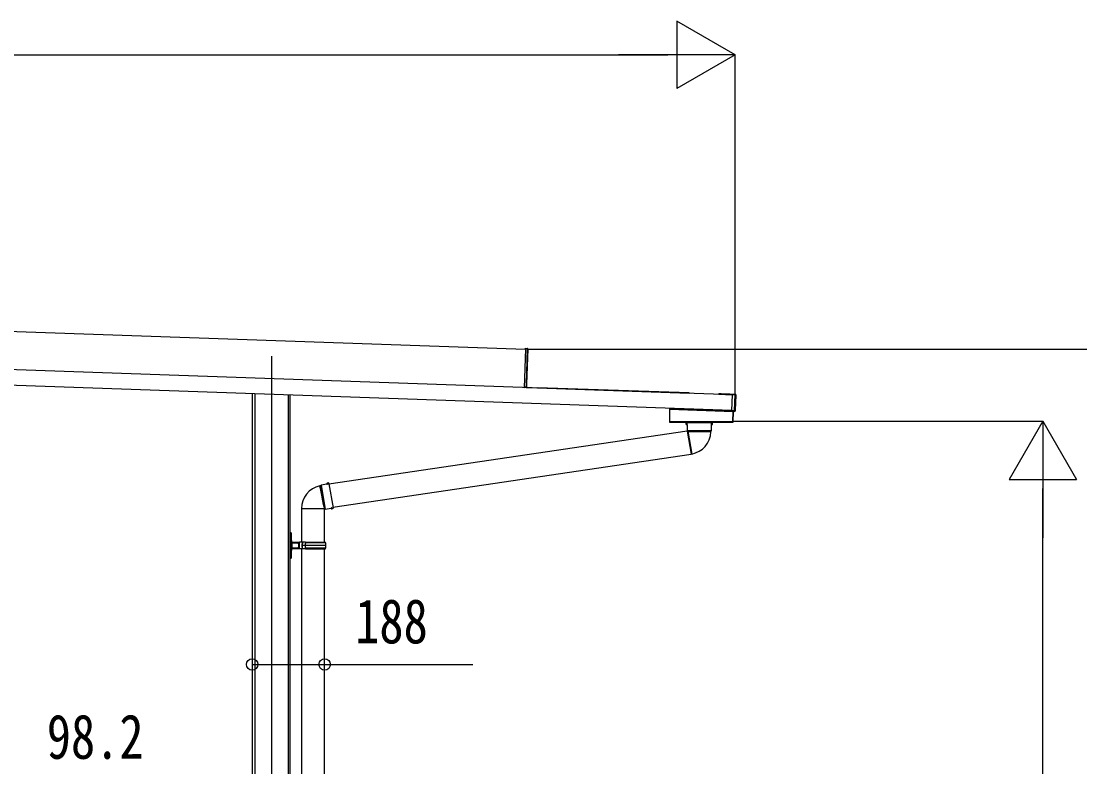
# Model space of a CAD drawing. Units: millimetres, scale not verified. Extents: x -14718 to 14718, y -10396 to 10396.
# Drawn here: x 6517 to 9269, y -6045 to -4107 of the extents above; entities that cross this region are included whole.
import ezdxf
from ezdxf.enums import TextEntityAlignment as Align

# ---------------------------------------------------------------- set-up
doc = ezdxf.new("R2010")
doc.units = ezdxf.units.MM
doc.header["$LTSCALE"] = 50
for name, color, linetype in [('0-3_YKK_12', 2, 'Continuous'), ('0-4_YKK_A1', 4, 'Continuous'), ('0-5_YKK_D', 6, 'Continuous')]:
    doc.layers.add(name, color=color, linetype=linetype)
doc.styles.add('ＭＳ ゴシック', font='')
doc.styles.get('ＭＳ ゴシック').set_extended_font_data('MS Gothic')

msp = doc.modelspace()

# ---------------------------------------------------------------- linework, layer by layer
at = {"layer": '0-3_YKK_12'}
msp.add_line((7167.54, -4977.67), (7167.54, -7898.97), dxfattribs=at)
at = {"layer": '0-4_YKK_A1'}
for p, q in [((3114.81, -4794.83), (7827.94, -4959.41)), ((8365.62, -5078.25), (2570.97, -4875.9)), ((8364.22, -5118.23), (2569.57, -4915.87)), ((7827.99, -4957.91), (7824.45, -5059.32)), ((7833.5, -4958.44), (7827.99, -4957.91)), ((7828.01, -4957.41), (7828.02, -4956.91)), ((7828.01, -4957.41), (7828.01, -4957.41)), ((7833.52, -4957.94), (7828.01, -4957.41)), ((7828.02, -4956.91), (7833.54, -4957.45)), ((7830.29, -5050.54), (7833.5, -4958.44)), ((7833.97, -4958.46), (7830.76, -5050.55)), ((7833.5, -4958.44), (7833.97, -4958.46)), ((7833.52, -4957.94), (7833.52, -4957.94)), ((7833.52, -4957.94), (7833.99, -4957.96)), ((7833.99, -4957.96), (7833.97, -4958.46)), ((7824.45, -5059.32), (7824.45, -5059.35)), ((7830.01, -5058.55), (7830.29, -5050.54)), ((7830.01, -5058.55), (7830.48, -5058.56)), ((7830.29, -5050.54), (7830.76, -5050.55)), ((7830.76, -5050.55), (7830.48, -5058.56)), ((7859.44, -5060.27), (7859.43, -5060.57)), ((7859.46, -5059.67), (7859.44, -5060.27)), ((8253, -5074.02), (7859.44, -5060.27)), ((7859.47, -5059.37), (7859.46, -5059.67)), ((8253.02, -5073.42), (7859.46, -5059.67)), ((8253.03, -5073.12), (7859.47, -5059.37)), ((7117.54, -5074.69), (7117.54, -7346.47)), ((7124.41, -5074.93), (7124.41, -7846.47)), ((7210.68, -5077.94), (7210.68, -7846.47)), ((7215.74, -5078.12), (7215.74, -7346.47)), ((8253, -5074.02), (8252.99, -5074.32)), ((8253.02, -5073.42), (8253, -5074.02)), ((8253.03, -5073.12), (8253.02, -5073.42)), ((8336.65, -5076.75), (8336.72, -5074.76)), ((8342.65, -5076.96), (8342.72, -5074.97)), ((8342.72, -5074.97), (8352.71, -5075.31)), ((8352.64, -5077.31), (8352.71, -5075.31)), ((8352.71, -5075.31), (8358.71, -5075.52)), ((8358.64, -5077.52), (8358.71, -5075.52)), ((8358.71, -5075.52), (8372.2, -5075.99)), ((8372.67, -5077.96), (8365.64, -5077.71)), ((8365.65, -5077.21), (8365.67, -5076.86)), ((8366.87, -5076.9), (8365.67, -5076.86)), ((8365.67, -5076.86), (8365.67, -5076.86)), ((8366.87, -5076.9), (8365.67, -5076.86)), ((8366.87, -5076.9), (8366.87, -5076.9)), ((8367.2, -5075.82), (8367.17, -5076.92)), ((8367.47, -5076.81), (8373.17, -5077.01)), ((8367.47, -5076.81), (8367.47, -5076.89)), ((8371.24, -5119.01), (8372.67, -5077.96)), ((8373.17, -5077.97), (8371.74, -5119.03)), ((8373.65, -5077.53), (8372.18, -5119.51)), ((8373.17, -5077.97), (8372.67, -5077.96)), ((8372.69, -5077.46), (8373.17, -5077.01)), ((8373.65, -5077.53), (8373.17, -5077.97)), ((8373.73, -5118.07), (8375.1, -5079.1)), ((8202.24, -5115.07), (8202.24, -5148.56)), ((8202.24, -5115.08), (8202.62, -5115.09)), ((8202.92, -5114.79), (8202.54, -5114.78)), ((8202.62, -5115.08), (8202.62, -5148.18)), ((8202.62, -5115.09), (8202.92, -5115.09)), ((8202.74, -5114.58), (8202.74, -5112.59)), ((8202.92, -5115.09), (8202.93, -5114.79)), ((8202.92, -5148.18), (8202.92, -5115.09)), ((8202.92, -5115.09), (8367.74, -5120.85)), ((8202.93, -5114.79), (8365.73, -5120.48)), ((8203.09, -5114.59), (8203.39, -5114.59)), ((8203.09, -5114.6), (8203.39, -5114.61)), ((8203.39, -5114.59), (8203.39, -5112.61)), ((8365.24, -5120.26), (8203.39, -5114.61)), ((8364.19, -5119.26), (8364.17, -5119.61)), ((8364.17, -5119.61), (8365.37, -5119.66)), ((8364.17, -5119.61), (8364.17, -5119.61)), ((8364.17, -5119.61), (8365.37, -5119.66)), ((8365.26, -5119.65), (8365.24, -5120.26)), ((8365.54, -5120.27), (8365.24, -5120.26)), ((8365.37, -5119.66), (8365.37, -5119.66)), ((8365.54, -5120.27), (8365.56, -5119.66)), ((8365.64, -5120.46), (8365.67, -5119.67)), ((8365.65, -5120.47), (8365.67, -5119.68)), ((8367.75, -5120.55), (8365.73, -5120.48)), ((8365.97, -5119.71), (8365.97, -5119.79)), ((8371.67, -5119.99), (8365.97, -5119.79)), ((8367.74, -5120.85), (8366.79, -5148.18)), ((8367.45, -5148.57), (8368.42, -5120.87)), ((8367.75, -5120.55), (8367.74, -5120.85)), ((8368.04, -5120.86), (8367.74, -5120.85)), ((8368.13, -5120.56), (8367.75, -5120.55)), ((8368.04, -5120.86), (8368.42, -5120.87)), ((8370.63, -5120.97), (8368.42, -5120.89)), ((8371.67, -5119.99), (8371.22, -5119.51)), ((8371.74, -5119.03), (8371.24, -5119.01)), ((8371.74, -5119.03), (8372.18, -5119.51)), ((8247.77, -5172.66), (7317.08, -5310.36)), ((8202.62, -5148.18), (8202.24, -5148.56)), ((8202.54, -5148.86), (8202.92, -5148.48)), ((8202.54, -5148.86), (8367.15, -5148.86)), ((8202.92, -5148.18), (8202.62, -5148.18)), ((8366.79, -5148.18), (8202.87, -5148.18)), ((8202.92, -5148.18), (8202.92, -5148.48)), ((8202.92, -5148.48), (8366.79, -5148.48)), ((8204.19, -5149.3), (8204.59, -5149.3)), ((8204.59, -5149.3), (8204.89, -5149.3)), ((8204.89, -5149.3), (8240.29, -5149.3)), ((8211.69, -5149.3), (8211.69, -5149.1)), ((8214.69, -5149.1), (8211.69, -5149.1)), ((8214.69, -5148.86), (8214.69, -5149.1)), ((8214.69, -5149.1), (8214.69, -5149.3)), ((8238.19, -5149.1), (8235.19, -5149.1)), ((8235.19, -5149.3), (8235.19, -5149.1)), ((8238.19, -5149.1), (8238.19, -5149.3)), ((8240.29, -5149.3), (8240.79, -5149.3)), ((8247.84, -5150.3), (8245.69, -5151.08)), ((8245.69, -5151.08), (8245.69, -5154.73)), ((8245.69, -5151.08), (8245.75, -5151.08)), ((8245.69, -5154.73), (8247.93, -5155.55)), ((8245.69, -5154.73), (8245.75, -5154.73)), ((8245.82, -5153.82), (8245.82, -5152)), ((8247.19, -5149.3), (8247.19, -5148.86)), ((8247.19, -5149.3), (8247.19, -5149.8)), ((8247.19, -5149.3), (8312.19, -5149.3)), ((8247.19, -5149.8), (8247.32, -5149.8)), ((8247.77, -5172.66), (8258.23, -5231.95)), ((8247.84, -5150.3), (8247.97, -5150.3)), ((8247.93, -5155.55), (8248.2, -5170.83)), ((8248.06, -5155.55), (8247.93, -5155.55)), ((8247.97, -5150.3), (8248.19, -5150.3)), ((8248.15, -5154.64), (8248.08, -5151.2)), ((8311.19, -5150.3), (8248.19, -5150.3)), ((8248.2, -5170.83), (8249.25, -5172.39)), ((8248.2, -5170.83), (8311.18, -5170.83)), ((8249.58, -5172.53), (8260.01, -5231.68)), ((8254.55, -5172.79), (8309.86, -5172.79)), ((8309.8, -5174.4), (8309.86, -5172.79)), ((8309.86, -5172.79), (8311.18, -5170.83)), ((8311.18, -5170.83), (8311.45, -5155.55)), ((8311.19, -5150.3), (8311.41, -5150.3)), ((8311.23, -5154.64), (8311.29, -5151.2)), ((8311.45, -5155.55), (8311.31, -5155.55)), ((8311.41, -5150.3), (8311.54, -5150.3)), ((8311.45, -5155.55), (8313.69, -5154.73)), ((8313.69, -5151.08), (8311.54, -5150.3)), ((8312.05, -5149.8), (8312.19, -5149.8)), ((8312.19, -5149.3), (8312.19, -5148.86)), ((8312.19, -5149.3), (8312.19, -5149.8)), ((8313.56, -5153.82), (8313.56, -5152)), ((8313.63, -5151.08), (8313.69, -5151.08)), ((8313.63, -5154.73), (8313.69, -5154.73)), ((8313.69, -5154.73), (8313.69, -5151.08)), ((8366.79, -5148.18), (8366.79, -5148.48)), ((8366.79, -5148.48), (8367.15, -5148.86)), ((8367.45, -5148.57), (8367.09, -5148.19)), ((8249.79, -5173.73), (8248.02, -5174.04)), ((7327.54, -5369.65), (8258.23, -5231.95)), ((8257.98, -5230.57), (8259.76, -5230.26)), ((7311.64, -5309.71), (7296.64, -5312.63)), ((7312.05, -5307.36), (7311.64, -5309.71)), ((7311.66, -5309.84), (7311.64, -5309.71)), ((7315.65, -5306.73), (7312.05, -5307.36)), ((7312.05, -5307.36), (7312.06, -5307.42)), ((7312.57, -5309.77), (7315.95, -5309.11)), ((7312.98, -5307.33), (7314.77, -5307.02)), ((7316.79, -5308.71), (7315.65, -5306.73)), ((7315.65, -5306.73), (7315.66, -5306.79)), ((7316.79, -5308.71), (7316.81, -5308.84)), ((7316.81, -5308.84), (7327.83, -5371.31)), ((7294.94, -5314.27), (7293.36, -5314.61)), ((7296.64, -5312.63), (7294.94, -5314.27)), ((7294.94, -5314.27), (7304.54, -5368.74)), ((7296.64, -5312.63), (7302.1, -5343.64)), ((7302.1, -5343.64), (7307.57, -5374.65)), ((7245.59, -5373.59), (7305.66, -5373.59)), ((7245.64, -5371.07), (7245.64, -5460.47)), ((7305.84, -5460.46), (7305.84, -5371.36)), ((7305.85, -5373.89), (7307.57, -5374.65)), ((7307.57, -5374.65), (7322.67, -5372.26)), ((7322.67, -5372.26), (7322.65, -5372.13)), ((7322.67, -5372.26), (7323.86, -5374.33)), ((7323.85, -5374.27), (7323.86, -5374.33)), ((7323.86, -5374.33), (7327.46, -5373.69)), ((7324.74, -5374.04), (7326.53, -5373.72)), ((7327.45, -5373.63), (7327.46, -5373.69)), ((7327.46, -5373.69), (7327.85, -5371.44)), ((7327.83, -5371.31), (7327.85, -5371.44)), ((7216.74, -5442.26), (7215.74, -5442.26)), ((7216.74, -5442.26), (7216.74, -5435.97)), ((7216.74, -5469.47), (7216.74, -5442.26)), ((7218.74, -5436.87), (7218.92, -5442.6)), ((7216.74, -5469.47), (7215.74, -5469.47)), ((7216.74, -5469.47), (7219.74, -5469.47)), ((7216.74, -5496.67), (7216.74, -5469.47)), ((7219.74, -5469.47), (7218.92, -5496.34)), ((7219.74, -5469.47), (7220.74, -5469.47)), ((7220.45, -5460.23), (7220.55, -5463.47)), ((7220.55, -5475.47), (7220.45, -5478.71)), ((7237.74, -5463.47), (7220.56, -5463.47)), ((7220.56, -5463.47), (7220.74, -5469.47)), ((7220.74, -5469.47), (7220.56, -5475.47)), ((7220.56, -5475.47), (7237.74, -5475.47)), ((7221.4, -5460.47), (7237.74, -5460.47)), ((7237.74, -5460.47), (7240.74, -5460.47)), ((7237.74, -5463.47), (7237.74, -5460.47)), ((7237.74, -5464.97), (7237.74, -5463.47)), ((7237.74, -5464.97), (7237.74, -5473.96)), ((7238.72, -5464.97), (7237.74, -5464.97)), ((7240.74, -5464.97), (7237.74, -5464.97)), ((7238.72, -5473.96), (7237.74, -5473.96)), ((7237.74, -5473.97), (7240.74, -5473.97)), ((7237.74, -5475.47), (7237.74, -5473.97)), ((7237.74, -5478.47), (7237.74, -5475.47)), ((7240.74, -5464.97), (7238.72, -5464.97)), ((7238.72, -5473.96), (7238.72, -5464.97)), ((7240.74, -5473.96), (7238.72, -5473.96)), ((7248.74, -5460.47), (7240.74, -5460.47)), ((7248.75, -5464.97), (7246.74, -5464.97)), ((7248.75, -5473.96), (7246.74, -5473.96)), ((7248.74, -5473.97), (7246.74, -5473.97)), ((7248.74, -5464.97), (7248.74, -5460.47)), ((7248.74, -5478.47), (7248.74, -5473.97)), ((7248.75, -5460.46), (7248.75, -5464.97)), ((7255.77, -5460.46), (7248.75, -5460.46)), ((7248.75, -5469.46), (7248.75, -5464.97)), ((7248.75, -5473.96), (7248.75, -5469.47)), ((7255.25, -5469.47), (7248.75, -5469.47)), ((7248.75, -5478.46), (7248.75, -5473.96)), ((7255.25, -5469.47), (7255.25, -5469.46)), ((7255.25, -5469.47), (7255.25, -5469.47)), ((7255.33, -5469.47), (7255.33, -5469.46)), ((7309.24, -5469.46), (7255.51, -5469.46)), ((7256.01, -5460.46), (7255.77, -5460.46)), ((7256.01, -5460.46), (7256.41, -5460.46)), ((7256.41, -5460.46), (7307.74, -5460.46)), ((7308.74, -5462.46), (7257.44, -5462.46)), ((7307.74, -5462.46), (7307.74, -5460.46)), ((7216.74, -5496.67), (7215.74, -5496.67)), ((7215.74, -5502.97), (7216.74, -5502.97)), ((7216.74, -5496.67), (7218.92, -5496.34)), ((7216.74, -5502.97), (7216.74, -5496.67)), ((7216.74, -5502.97), (7218.74, -5502.06)), ((7218.92, -5496.34), (7218.74, -5502.06)), ((7237.74, -5478.47), (7221.4, -5478.47)), ((7240.74, -5478.47), (7237.74, -5478.47)), ((7245.64, -5478.47), (7245.64, -6288.97)), ((7255.77, -5478.46), (7248.75, -5478.46)), ((7256.01, -5478.46), (7255.77, -5478.46)), ((7256.01, -5478.46), (7256.41, -5478.46)), ((7256.41, -5478.46), (7307.74, -5478.46)), ((7308.74, -5476.46), (7257.44, -5476.46)), ((7305.84, -6288.96), (7305.84, -5478.46)), ((7307.74, -5478.46), (7307.74, -5476.46))]:
    msp.add_line(p, q, dxfattribs=at)
for points in [[(7827.99, -4957.91), (7828.01, -4957.41), (7833.52, -4957.94)], [(7830.48, -5058.41), (7830.54, -5058.42), (7830.58, -5058.44)], [(7830.78, -5058.57), (7830.58, -5058.59), (7830.48, -5058.6)], [(7830.76, -5059.07), (7855.45, -5059.93), (7855.43, -5060.43)], [(7830.78, -5058.57), (7855.46, -5059.43), (7855.45, -5059.93)], [(8330.23, -5074.53), (8330.16, -5076.53), (8365.4, -5077.76)], [(8330.23, -5074.53), (8336.72, -5074.76), (8342.72, -5074.97)], [(8364.19, -5119.26), (8364.2, -5118.77), (8365.64, -5077.71), (8365.65, -5077.21)], [(8365.65, -5077.21), (8372.69, -5077.46), (8372.67, -5077.96)], [(8367.47, -5076.89), (8367.41, -5076.89), (8367.36, -5076.9)], [(8203.09, -5112.6), (8203.09, -5114.59), (8202.74, -5114.58)], [(8364.2, -5118.77), (8371.24, -5119.01), (8371.22, -5119.51), (8364.19, -5119.26)], [(8365.88, -5119.7), (8365.91, -5119.71), (8365.97, -5119.71)], [(8366.79, -5148.18), (8367.09, -5148.19), (8368.04, -5120.86)], [(8235.19, -5148.86), (8235.19, -5149.1), (8214.69, -5149.1)], [(8245.75, -5151.08), (8247.2, -5150.57), (8247.97, -5150.3)], [(8248.06, -5155.55), (8247.25, -5155.26), (8245.75, -5154.73)], [(8248.08, -5151.2), (8247.2, -5151.51), (8245.82, -5152)], [(8245.82, -5153.82), (8247.24, -5154.32), (8248.15, -5154.64)], [(8249.58, -5172.53), (8249.24, -5172.36), (8249.27, -5172.38)], [(8309.8, -5174.4), (8309.77, -5174.36), (8309.13, -5174.2), (8307.62, -5174.06), (8305.37, -5173.94), (8302.32, -5173.83), (8298.72, -5173.73), (8294.47, -5173.63), (8289.92, -5173.54), (8284.95, -5173.45), (8279.96, -5173.36), (8274.82, -5173.27), (8269.97, -5173.18), (8265.25, -5173.08), (8261.06, -5172.99), (8257.29, -5172.89), (8254.55, -5172.79)], [(8311.23, -5154.64), (8312.13, -5154.32), (8313.56, -5153.82)], [(8313.56, -5152), (8312.18, -5151.51), (8311.29, -5151.2)], [(8313.63, -5154.73), (8312.13, -5155.26), (8311.31, -5155.55)], [(8311.41, -5150.3), (8312.18, -5150.57), (8313.63, -5151.08)], [(7311.66, -5309.84), (7311.8, -5308.99), (7312.06, -5307.42)], [(7312.98, -5307.33), (7312.73, -5308.82), (7312.57, -5309.77)], [(7315.95, -5309.11), (7315.49, -5308.29), (7314.77, -5307.02)], [(7315.66, -5306.79), (7316.41, -5308.13), (7316.81, -5308.84)], [(7305.86, -5373.86), (7305.8, -5373.78), (7305.66, -5373.59), (7305.64, -5373.56), (7305.51, -5373.3), (7305.09, -5371.61), (7304.54, -5368.74), (7303.97, -5366.05), (7303.24, -5362.47), (7302.39, -5358.25), (7301.51, -5353.76), (7300.55, -5348.85), (7299.6, -5343.95), (7298.62, -5338.92), (7297.69, -5334.17), (7296.78, -5329.57), (7295.97, -5325.51), (7295.22, -5321.87), (7294.6, -5318.96), (7294.07, -5316.69), (7293.68, -5315.26), (7293.41, -5314.63), (7293.36, -5314.61)], [(7323.85, -5374.27), (7323.07, -5372.89), (7322.65, -5372.13)], [(7323.53, -5371.89), (7325.24, -5371.62), (7326.93, -5371.35)], [(7323.53, -5371.89), (7324, -5372.72), (7324.74, -5374.04)], [(7326.53, -5373.72), (7326.77, -5372.28), (7326.93, -5371.35)], [(7327.83, -5371.31), (7327.7, -5372.12), (7327.45, -5373.63)], [(7218.74, -5436.87), (7216.74, -5435.97), (7215.74, -5435.97)], [(7216.74, -5442.26), (7218.92, -5442.6), (7219.74, -5469.47)], [(7248.74, -5478.47), (7240.74, -5478.47), (7240.74, -5460.47)], [(7248.74, -5464.97), (7246.74, -5464.97), (7246.74, -5473.97)], [(7255.51, -5469.46), (7255.33, -5469.46), (7255.25, -5469.46), (7248.75, -5469.46)], [(7255.77, -5460.46), (7255.38, -5464.93), (7255.25, -5469.46)]]:
    msp.add_lwpolyline(points, dxfattribs=at)
for centre, radius, start, end in [((7831.46, -4958.12), 2.07, 351.06854, 4.93146), ((7831.48, -4957.62), 2.07, 351.06854, 4.93146), ((7833.47, -4958.44), 0.5, 358, 84.5), ((7833.49, -4957.94), 0.5, 358, 84.5), ((7824.49, -5059.33), 0.046, 175.29565, 214.77267), ((7831.01, -5058.58), 1, 178, 198.10214), ((7833.23, -5058.89), 3.17, 180.02593, 184.48569), ((7830.16, -5060.4), 1.51, 74.62836, 93.96537), ((7832.57, -5081.82), 22.82, 94.53647, 96.28466), ((7830.98, -5058.58), 0.5, 178, 268), ((7830.99, -5058.08), 0.5, 178, 268), ((7830.78, -5058.83), 0.242, 207.21704, 266.19947), ((7831, -5058.31), 0.765, 234.9594, 266.94829), ((7830.79, -5058.33), 0.242, 207.21704, 266.19947), ((7831.02, -5057.82), 0.765, 234.9594, 266.94829), ((8367.11, -5072.9), 4.01, 266.55184, 273.90119), ((8372.1, -5078.99), 3, 358, 88), ((8372.67, -5077.96), 0.501, 358.24971, 87.75029), ((8202.92, -5115.09), 0.3, 88.05611, 180.04719), ((8202.92, -5115.09), 0.3, 88.19064, 179.87538), ((8202.92, -5115.09), 0.3, 90.16173, 180.04449), ((8202.92, -5114.95), 0.159, 86.02272, 89.97728), ((8365.36, -5123.36), 3.71, 81.82188, 89.76035), ((8365.74, -5120.28), 0.2, 178, 268), ((8367.74, -5120.85), 0.3, 357.94657, 87.94647), ((8370.74, -5117.97), 3, 268, 358), ((8371.24, -5119.01), 0.501, 268.24971, 357.75029), ((8202.92, -5148.18), 0.301, 180.24971, 269.75029), ((8211.39, -5149.1), 0.3, 0, 54.36863), ((8238.49, -5149.1), 0.3, 125.63137, 180), ((8243.08, -5151.75), 2.75, 354.81691, 13.99327), ((8242.17, -5154), 3.66, 348.38866, 2.80116), ((8248.19, -5149.3), 1, 180, 270), ((8248.19, -5149.8), 1, 180, 220.49583), ((8245.53, -5151.07), 2.56, 357.19737, 17.56812), ((8246.25, -5154.92), 1.92, 340.91849, 8.46572), ((8253.4, -5146.67), 26.14, 261.58885, 272.50926), ((8311.19, -5149.3), 1, 270, 0), ((8313.73, -5154.87), 2.51, 174.83553, 195.78026), ((8313.21, -5150.99), 1.93, 159.00896, 186.22555), ((8311.19, -5149.8), 1, 319.50417, 0), ((8317.21, -5151.82), 3.66, 168.38866, 182.80116), ((8316.3, -5154.07), 2.75, 174.81691, 193.99327), ((8366.78, -5148.18), 0.301, 270.23913, 357.76087), ((8249.54, -5172.3), 60.3, 280, 358.00006), ((7311.96, -5307.95), 1.92, 260.91849, 288.46572), ((7312.17, -5303.77), 3.66, 268.38866, 282.80116), ((7314.54, -5304.27), 2.75, 274.81691, 293.99327), ((7315.63, -5306.57), 2.56, 277.19737, 297.56812), ((7305.89, -5373.59), 60.3, 101.99843, 180), ((7323.74, -5374.39), 2.51, 94.83553, 115.78026), ((7324.97, -5376.78), 2.75, 94.81691, 113.99327), ((7327.34, -5377.29), 3.66, 88.38866, 102.80116), ((7327.46, -5373.2), 1.93, 79.00896, 106.22555), ((7221.4, -5458.47), 2, 181.7624, 241.44015), ((7221.4, -5458.47), 2, 241.44015, 270), ((7333.13, -5469.48), 77.89, 179.99307, 186.62466), ((7255.3, -5469.69), 0.226, 80.79578, 102.71983), ((7336.26, -5469.44), 80.75, 173.61461, 180.01355), ((7336.26, -5469.49), 80.75, 179.98461, 186.38348), ((7257.63, -5460.82), 1.66, 167.69464, 263.49512), ((7258.21, -5460.66), 1.81, 173.59328, 264.82407), ((7259.99, -5469.46), 49.25, 0, 8.17123), ((7259.99, -5469.47), 49.25, 351.83186, 0.00306), ((7221.4, -5480.47), 2, 118.55985, 178.2376), ((7221.4, -5480.47), 2, 90, 118.55985), ((7257.57, -5478.07), 1.61, 94.66451, 194.14319), ((7258.27, -5478.31), 1.86, 96.97139, 184.61125)]:
    msp.add_arc(centre, radius, start, end, dxfattribs=at)
for centre, major_axis, ratio, start_param, end_param in [((7837.51, -5059.81), (13.07, -0.46), 0.061163, 2.1795146, 3.1041886), ((7837.53, -5059.81), (13.07, -0.46), 0.038227, 2.1795146, 3.1415927), ((8366.87, -5076.87), (0.6, -0.021), 0.061163, 4.712389, 6.2831853), ((8367.46, -5077.11), (-0.01, -0.3), 0.998135, 3.1415927, 3.9545103), ((8373.15, -5077.51), (0.367, 0.342), 0.99628, 5.4996506, 7.06672), ((8202.54, -5115.08), (-0.3, 0.01), 0.998133, 4.7490956, 6.3180268), ((8202.54, -5114.58), (-0.2, 0.007), 0.998133, 1.607503, 3.1764341), ((8202.62, -5114.59), (0, 0.5), 0.061125, 3.1027435, 3.1394501), ((8202.92, -5114.59), (0.007, 0.2), 0.854479, 3.1782993, 4.712389), ((8202.92, -5114.59), (0.47, -0.016), 0.425228, 4.7490956, 6.2831853), ((8202.92, -5114.59), (-0.011, 0.2), 0.151815, 3.0913179, 3.1280246), ((8202.89, -5114.59), (0.201, -0.007), 0.992577, 6.2831853, 6.3180268), ((8202.89, -5114.59), (-0.501, 0.017), 0.998133, 3.1415927, 3.1764341), ((8365.74, -5120.28), (0.5, -0.017), 0.4, 3.1415927, 4.712389), ((8365.37, -5119.69), (0.6, -0.021), 0.061163, 6.2831853, 7.8539816), ((8365.98, -5119.49), (-0.01, -0.3), 0.998135, 5.4691958, 6.2831853), ((8368.12, -5120.86), (0.3, -0.01), 0.998135, 0, 1.5707963), ((8371.68, -5119.49), (0.342, -0.367), 0.99628, 5.4996506, 7.06672), ((8202.54, -5148.56), (0.213, 0.213), 0.99628, 2.358058, 3.9251274), ((8367.15, -5148.56), (-0.209, 0.217), 0.996405, 2.3754474, 3.9077379), ((7220.55, -5463.31), (1, 0.031), 0.162205, 3.1415927, 4.7026633), ((7220.55, -5475.63), (1, -0.031), 0.162205, 1.580522, 3.1415927), ((7220.65, -5466.47), (-0.1, 3), 0.333136, 6.2716543, 6.28138), ((7220.65, -5472.47), (0.1, 3), 0.333136, 3.143398, 3.1531236), ((7237.74, -5462.98), (3, 0), 0.162278, 4.712389, 6.2831853), ((7237.74, -5475.96), (3, 0), 0.162278, 6.2831853, 7.8539816)]:
    msp.add_ellipse(centre, major_axis=major_axis, ratio=ratio, start_param=start_param, end_param=end_param, dxfattribs=at)
at = {"layer": '0-5_YKK_D'}
for p, q in [((8372.57, -4194.3), (8221.02, -4106.8)), ((8221.02, -4106.8), (8221.02, -4281.8)), ((2737.57, -4194.3), (8197.57, -4194.3)), ((8372.57, -4194.3), (8069.46, -4194.3)), ((8372.57, -4194.3), (8221.02, -4281.8)), ((8372.57, -5077.98), (8372.57, -4193.3)), ((7834.04, -4959.3), (9973.57, -4959.3)), ((8365.69, -5146.3), (9173.57, -5146.3)), ((9172.57, -5146.3), (9085.07, -5297.85)), ((9172.57, -5146.3), (9260.07, -5297.85)), ((9172.57, -5146.3), (9172.57, -5449.41)), ((9085.07, -5297.85), (9260.07, -5297.85)), ((9172.57, -7171.3), (9172.57, -5321.3))]:
    msp.add_line(p, q, dxfattribs=at)
msp.add_lwpolyline([(7117.54, -5778.46), (7305.84, -5778.46), (7690.94, -5778.46)], dxfattribs=at)
for centre in [(7117.54, -5778.46), (7305.84, -5778.46)]:
    msp.add_circle(centre, 14.88, dxfattribs=at)

# ---------------------------------------------------------------- texts
at = {"layer": '0-5_YKK_D', "style": 'ＭＳ ゴシック', "width": 0.8}
for s, p in [('188', (7385.34, -5758.46)), ('98.2', (6583.74, -6058.46))]:
    msp.add_text(s, height=115.5, dxfattribs=at).set_placement(p, align=Align.BOTTOM_LEFT)

doc.saveas('drawing.dxf')
